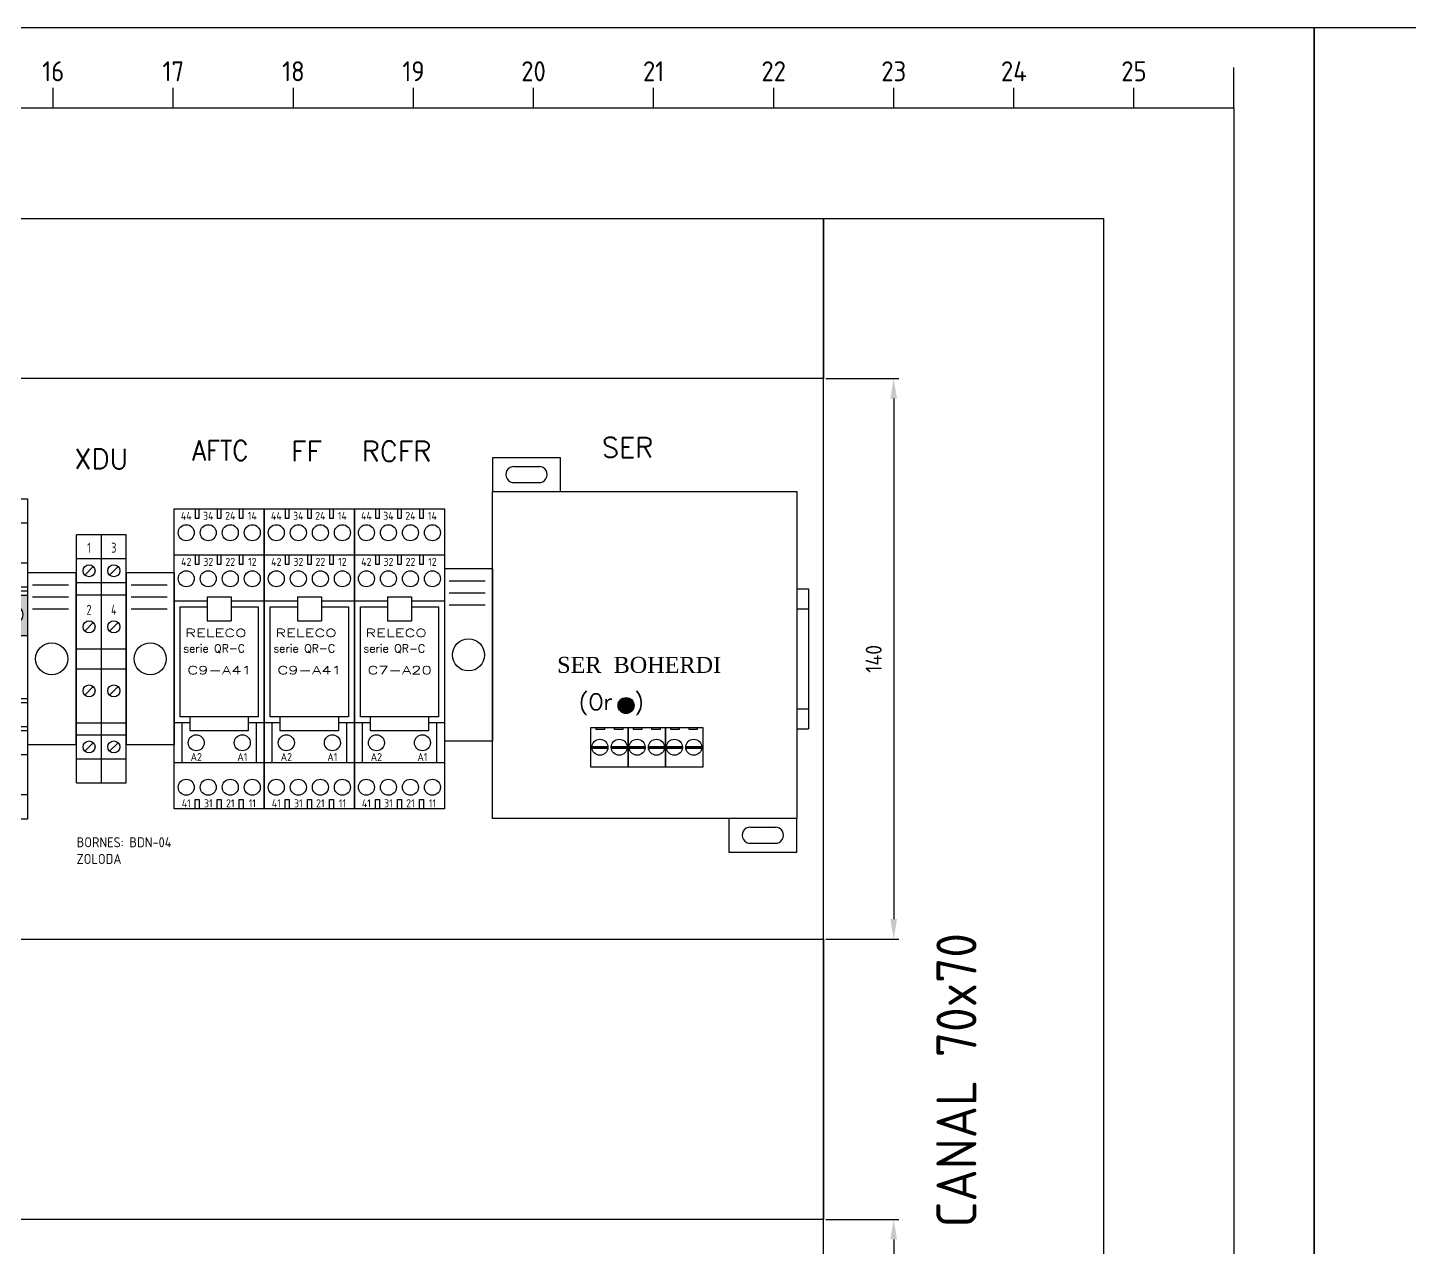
# Model space of a CAD drawing. Header units: millimetres. Extents: x 2272 to 7312, y -3839 to -3184.
# Drawn here: x 2950.8 to 3123.4, y -3694.5 to -3542.2 of the extents above; entities that cross this region are included whole.
import ezdxf
from ezdxf.enums import TextEntityAlignment as Align

# ---------------------------------------------------------------- set-up
doc = ezdxf.new("R2010")
doc.units = ezdxf.units.MM
for name, color, linetype in [('AUXILIAR', 30, 'Continuous'), ('COTAS', 3, 'Continuous'), ('PRINCIPAL', 6, 'Continuous'), ('TEXTO', 3, 'Continuous'), ('TEXTOS', 3, 'Continuous')]:
    doc.layers.add(name, color=color, linetype=linetype)
doc.styles.add('ROMANS', font='isocp3.shx')
doc.styles.get("Standard").update_dxf_attribs({"font": 'arial.ttf'})
doc.styles.add('style1', font='arial.ttf', dxfattribs={"height": 1})
doc.styles.add('style2', font='romab___.ttf', dxfattribs={"height": 1})
doc.styles.add('TXT', font='txt_____.ttf')
doc.dimstyles.new('ISO-25', dxfattribs={"dimtxt": 10, "dimasz": 5, "dimexe": 1.25, "dimexo": 0.625, "dimgap": 3, "dimtad": 1, "dimtxsty": 'ROMANS', "dimcen": 2.5, "dimadec": 0, "dimazin": 0, "dimtfac": 1, "dimtmove": 0, "dimatfit": 3, "dimfxl": 1, "dimarcsym": 0})

# ---------------------------------------------------------------- blocks, each defined once
blk = doc.blocks.new('A3-Funcional')
at = {"color": 1, "linetype": 'Continuous'}
for p, q in [((25, 287), (410, 287)), ((410, 287), (410, 10))]:
    blk.add_line(p, q, dxfattribs=at)
at = {"color": 11}
blk.add_lwpolyline([(0, 0), (0, 297), (420, 297), (420, 0)], close=True, dxfattribs=at)
at = {"layer": 'TEXTOS', "color": 3}
for p, q in [((410, 287), (410, 292)), ((262.5, 287), (262.5, 289.5)), ((277.5, 287), (277.5, 289.5)), ((292.5, 287), (292.5, 289.5)), ((307.5, 287), (307.5, 289.5)), ((322.5, 287), (322.5, 289.5)), ((337.5, 287), (337.5, 289.5)), ((352.5, 287), (352.5, 289.5)), ((367.5, 287), (367.5, 289.5)), ((382.5, 287), (382.5, 289.5)), ((397.5, 287), (397.5, 289.5))]:
    blk.add_line(p, q, dxfattribs=at)
at = {"layer": 'TEXTOS', "color": 3, "style": 'ROMANS'}
for s, p in [('16', (262.5, 290.3)), ('17', (277.5, 290.3)), ('18', (292.5, 290.3)), ('19', (307.5, 290.3)), ('20', (322.5, 290.3)), ('21', (337.5, 290.3)), ('22', (352.5, 290.3)), ('23', (367.5, 290.3)), ('24', (382.5, 290.3)), ('25', (397.5, 290.3))]:
    blk.add_text(s, height=2.5, dxfattribs=at).set_placement(p, align=Align.CENTER)
at = {"layer": 'TEXTOS', "color": 7, "linetype": 'Continuous', "style": 'style2', "width": 0.8}
blk.add_attdef('CLIENTE', (295.02, 31.81), '', height=3.5, dxfattribs=at)
at = {"layer": 'TEXTOS', "color": 7, "style": 'style2'}
blk.add_attdef('NºOBRA', text='', height=4, dxfattribs=at).set_placement((380.19, 28), align=Align.CENTER)
at = {"layer": 'TEXTOS', "style": 'ROMANS'}
for tag, p in [('04/01/01', (204.48, 27.37)), ('NAMEDIB', (224.48, 27.33)), ('FECHREV', (204.48, 20.11)), ('NAMEREV', (224.48, 20.1)), ('FECHAPR', (204.48, 12.61)), ('NAMEAPR', (224.48, 12.6))]:
    blk.add_attdef(tag, text='', height=2, dxfattribs=at).set_placement(p, align=Align.CENTER)
at = {"layer": 'TEXTOS', "color": 7, "linetype": 'Continuous', "style": 'style1'}
for tag, p in [('0/0', (403.7, 28)), ('1088-01MP01', (379.98, 18.5)), ('REVCLIENTE', (403.7, 18.5)), ('1088-01MP01', (379.98, 11.43)), ('REV', (403.7, 11.19))]:
    blk.add_attdef(tag, text='', height=2.5, dxfattribs=at).set_placement(p, align=Align.CENTER)
at = {"layer": 'TEXTOS', "color": 7, "style": 'style1'}
blk.add_attdef('OBRA', (295.02, 26.8), '', height=2.5, dxfattribs=at)
at = {"layer": 'TEXTOS', "color": 7, "style": 'style1', "width": 0.85}
for tag, p in [('DESCRIPCION1', (332.01, 20.37)), ('DESCRIPCION2', (332.01, 16.29)), ('DESCRIPCION3', (332.01, 12.18))]:
    blk.add_attdef(tag, text='', height=2.5, dxfattribs=at).set_placement(p, align=Align.CENTER)
blk = doc.blocks.new('A$C34453063')
h = blk.add_hatch(color=256)
h.dxf.hatch_style = 1
h.set_gradient(color1=(0, 255, 0), one_color=1, tint=1)
edge = h.paths.add_edge_path()
edge.add_arc((-104.46, 14.24), 2, 0, 360)
h = blk.add_hatch(color=256)
h.dxf.hatch_style = 1
h.set_gradient(color1=(91, 91, 91), one_color=1, tint=1)
h.paths.add_polyline_path([(-112.99, 4), (-109.01, 4), (-109.01, 3.63), (-112.99, 3.63)])
h = blk.add_hatch(color=256)
h.dxf.hatch_style = 1
h.set_gradient(color1=(91, 91, 91), one_color=1, tint=1)
h.paths.add_polyline_path([(-108.16, 4), (-104.19, 4), (-104.19, 3.63), (-108.16, 3.63)])
h = blk.add_hatch(color=256)
h.dxf.hatch_style = 1
h.set_gradient(color1=(91, 91, 91), one_color=1, tint=1)
h.paths.add_polyline_path([(-103.68, 4), (-99.7, 4), (-99.7, 3.63), (-103.68, 3.63)])
h = blk.add_hatch(color=256)
h.dxf.hatch_style = 1
h.set_gradient(color1=(91, 91, 91), one_color=1, tint=1)
h.paths.add_polyline_path([(-98.85, 4), (-94.88, 4), (-94.88, 3.63), (-98.85, 3.63)])
h = blk.add_hatch(color=256)
h.dxf.hatch_style = 1
h.set_gradient(color1=(91, 91, 91), one_color=1, tint=1)
h.paths.add_polyline_path([(-94.37, 4), (-90.39, 4), (-90.39, 3.63), (-94.37, 3.63)])
h = blk.add_hatch(color=256)
h.dxf.hatch_style = 1
h.set_gradient(color1=(91, 91, 91), one_color=1, tint=1)
h.paths.add_polyline_path([(-89.54, 4), (-85.57, 4), (-85.57, 3.63), (-89.54, 3.63)])
for p, q in [((-112.99, 4), (-109.01, 4)), ((-112.99, 4), (-112.99, 3.63)), ((-112.99, 3.63), (-109.01, 3.63)), ((-109.01, 4), (-109.01, 3.63)), ((-108.16, 4), (-104.18, 4)), ((-108.16, 3.63), (-104.18, 3.63)), ((-103.68, 4), (-99.7, 4)), ((-103.68, 4), (-103.68, 3.63)), ((-103.68, 3.63), (-99.7, 3.63)), ((-99.7, 4), (-99.7, 3.63)), ((-98.85, 4), (-94.87, 4)), ((-98.85, 3.63), (-94.87, 3.63)), ((-94.37, 4), (-90.39, 4)), ((-94.37, 4), (-94.37, 3.63)), ((-94.37, 3.63), (-90.39, 3.63)), ((-90.39, 4), (-90.39, 3.63)), ((-89.55, 4), (-85.56, 4)), ((-89.55, 3.63), (-85.56, 3.63))]:
    blk.add_line(p, q)
blk.add_circle((-104.46, 14.24), 2)
at = {"layer": 'AUXILIAR'}
for p, q in [((-132.41, 73.9), (-126.09, 73.9)), ((-132.34, 69.9), (-126.02, 69.9)), ((-73.38, -16.15), (-67.06, -16.15)), ((-73.31, -20.15), (-66.99, -20.15))]:
    blk.add_line(p, q, dxfattribs=at)
for points in [[(-137.83, 67.7), (-120.86, 67.7), (-120.86, 76.09), (-137.83, 76.09)], [(-137.83, 67.7), (-61.83, 67.7), (-61.83, -13.95), (-137.83, -13.95)], [(-113.24, 8.78), (-103.93, 8.78), (-103.93, -1.15), (-113.24, -1.15)], [(-111.89, 8.78), (-109.83, 8.78), (-109.83, 8.23), (-111.89, 8.23)], [(-107.34, 8.78), (-105.28, 8.78), (-105.28, 8.23), (-107.34, 8.23)], [(-103.93, 8.78), (-94.62, 8.78), (-94.62, -1.15), (-103.93, -1.15)], [(-102.58, 8.78), (-100.52, 8.78), (-100.52, 8.23), (-102.58, 8.23)], [(-98.04, 8.78), (-95.97, 8.78), (-95.97, 8.23), (-98.04, 8.23)], [(-94.62, 8.78), (-85.31, 8.78), (-85.31, -1.15), (-94.62, -1.15)], [(-93.27, 8.78), (-91.21, 8.78), (-91.21, 8.23), (-93.27, 8.23)], [(-88.73, 8.78), (-86.67, 8.78), (-86.67, 8.23), (-88.73, 8.23)], [(-78.8, -22.35), (-61.83, -22.35), (-61.83, -13.95), (-78.8, -13.95)]]:
    blk.add_lwpolyline(points, close=True, dxfattribs=at)
for centre in [(-111, 3.82), (-106.17, 3.82), (-101.69, 3.82), (-96.86, 3.82), (-92.38, 3.82), (-87.55, 3.82)]:
    blk.add_circle(centre, 2, dxfattribs=at)
for centre, start, end in [((-132.48, 71.9), 87.9786, 274.0291), ((-126.16, 71.9), 265.9709, 92.0214), ((-73.45, -18.15), 87.9786, 274.0291), ((-67.13, -18.15), 265.9709, 92.0214)]:
    blk.add_arc(centre, 2, start, end, dxfattribs=at)
at = {"layer": 'TEXTO', "char_height": 4, "attachment_point": 5}
for s, width, insert in [('{\\fRomantic|b0|i0|c2|p2;SER  BOHERDI}', 71.2328, (-101.19, 24.36)), ('{\\Fromans|c0;(Or  )}', 25.4814, (-108.11, 14.48))]:
    blk.add_mtext_dynamic_manual_height_columns(s, width=width, gutter_width=12.5, heights=[0], dxfattribs=dict(at, insert=insert))
blk = doc.blocks.new('BORNERA DOBLE PISO')
at = {"layer": 'AUXILIAR'}
for p, q in [((-449.2, 1419.79), (-449.2, 1481.79)), ((-443, 1481.79), (-449.2, 1481.79)), ((-443, 1419.79), (-443, 1481.79)), ((-443, 1475.79), (-449.2, 1475.79)), ((-447.17, 1471.73), (-445.04, 1473.85)), ((-443, 1469.79), (-449.2, 1469.79)), ((-449.2, 1466.79), (-443, 1466.79)), ((-447.17, 1457.73), (-445.04, 1459.85)), ((-449.2, 1453.29), (-443, 1453.29)), ((-449.2, 1448.29), (-443, 1448.29)), ((-447.17, 1441.73), (-445.04, 1443.85)), ((-449.2, 1434.79), (-443, 1434.79)), ((-449.2, 1431.79), (-443, 1431.79)), ((-447.17, 1427.73), (-445.04, 1429.85)), ((-449.2, 1425.79), (-443, 1425.79)), ((-449.2, 1419.79), (-443, 1419.79))]:
    blk.add_line(p, q, dxfattribs=at)
for centre in [(-446.1, 1472.79), (-446.1, 1458.79), (-446.1, 1442.79), (-446.1, 1428.79)]:
    blk.add_circle(centre, 1.5, dxfattribs=at)
blk = doc.blocks.new('BORNERA SEPARADOR')
for p, q in [((-649.79, 1388.9), (-661.79, 1388.9)), ((-661.79, 1388.9), (-661.79, 1345.9)), ((-649.79, 1388.9), (-649.79, 1345.9)), ((-660.59, 1385.9), (-651.59, 1385.9)), ((-660.59, 1382.9), (-651.59, 1382.9)), ((-660.59, 1379.9), (-651.59, 1379.9)), ((-649.79, 1345.9), (-661.79, 1345.9))]:
    blk.add_line(p, q)
blk.add_circle((-655.79, 1367.4), 4)
blk = doc.blocks.new('BORNE AMPEROMETRICA')
at = {"layer": 'AUXILIAR'}
h = blk.add_hatch(color=1, dxfattribs=at)
h.set_gradient(color1=(255, 0, 0), color2=(255, 5, 5), one_color=1, tint=0.51)
h.paths.add_polyline_path([(2159.73, -525.86), (2159.73, -535.86), (2166.94, -535.86), (2166.94, -525.86)])
h.paths.add_polyline_path([(2165.73, -530.58, -1), (2161.23, -530.58, -1)], flags=16)
for p, q in [((2156.94, -501.65), (2156.94, -581.65)), ((2156.94, -501.65), (2166.94, -501.65)), ((2156.94, -581.65), (2156.94, -501.65)), ((2166.94, -501.65), (2166.94, -581.65)), ((2156.94, -507.65), (2166.94, -507.65)), ((2160.59, -513.81), (2163.77, -510.63)), ((2158.94, -517.65), (2166.94, -517.65)), ((2158.94, -523.65), (2158.94, -517.65)), ((2158.94, -523.65), (2166.94, -523.65)), ((2158.94, -524.65), (2166.94, -524.65)), ((2158.94, -551.65), (2158.94, -524.65)), ((2166.94, -525.86), (2159.73, -525.86)), ((2159.73, -525.86), (2159.73, -535.86)), ((2161.89, -532.17), (2165.07, -528.99)), ((2159.73, -535.86), (2166.94, -535.86)), ((2166.94, -551.65), (2158.94, -551.65)), ((2166.94, -552.65), (2158.94, -552.65)), ((2158.94, -558.65), (2158.94, -552.65)), ((2166.94, -558.65), (2158.94, -558.65)), ((2166.94, -559.65), (2156.94, -559.65)), ((2166.94, -565.65), (2156.94, -565.65)), ((2160.59, -572.05), (2163.77, -568.86)), ((2166.94, -575.65), (2156.94, -575.65)), ((2166.94, -581.65), (2156.94, -581.65))]:
    blk.add_line(p, q, dxfattribs=at)
for centre, radius in [((2162.18, -512.22), 2.25), ((2162.63, -520.69), 2.2), ((2162.63, -520.69), 2), ((2163.48, -530.58), 2.25), ((2162.63, -555.62), 2.2), ((2162.63, -555.62), 2), ((2162.18, -570.46), 2.25)]:
    blk.add_circle(centre, radius, dxfattribs=at)
blk = doc.blocks.new('*D271')
at = {"layer": 'COTAS', "color": 0, "lineweight": -2, "transparency": 16777216}
for p, q in [((3309.15, -636.27), (3327.34, -636.27)), ((3326.09, -641.27), (3326.09, -771.27)), ((3309.15, -776.27), (3327.34, -776.27))]:
    blk.add_line(p, q, dxfattribs=at)
at = {"layer": 'COTAS', "color": 0, "transparency": 16777216}
for points in [[(3325.25, -641.27), (3326.92, -641.27), (3326.09, -636.27)], [(3325.25, -771.27), (3326.92, -771.27), (3326.09, -776.27)]]:
    blk.add_solid(points, dxfattribs=at)
at = {"layer": 'Defpoints', "color": 0, "transparency": 16777216}
for p in [(3308.52, -636.27), (3308.52, -776.27), (3326.09, -776.27)]:
    blk.add_point(p, dxfattribs=at)
at = {"layer": 'COTAS', "color": 0, "transparency": 16777216, "insert": (3321.09, -706.27), "char_height": 4, "attachment_point": 5, "rotation": 90, "style": 'ROMANS'}
blk.add_mtext('140', dxfattribs=at)
blk = doc.blocks.new('releco C9A41')
at = {"layer": 'AUXILIAR'}
for p, q in [((-11.25, -37.5), (-11.25, 37.5)), ((-11.25, 37.5), (11.25, 37.5)), ((-6, 37.5), (-6, 35.12)), ((-6, 35.12), (-5, 35.12)), ((-5, 35.12), (-5, 37.5)), ((-0.5, 37.5), (-0.5, 35.12)), ((-0.5, 35.12), (0.5, 35.12)), ((0.5, 35.12), (0.5, 37.5)), ((5, 37.5), (5, 35.12)), ((5, 35.12), (6, 35.12)), ((6, 35.12), (6, 37.5)), ((11.25, 37.5), (11.25, -37.5)), ((-11.25, 26), (11.25, 26)), ((-6, 26), (-6, 23.62)), ((-5, 23.62), (-5, 26)), ((-0.5, 26), (-0.5, 23.62)), ((0.5, 23.62), (0.5, 26)), ((5, 26), (5, 23.62)), ((6, 23.62), (6, 26)), ((-6, 23.62), (-5, 23.62)), ((-0.5, 23.62), (0.5, 23.62)), ((5, 23.62), (6, 23.62)), ((-11.25, 14.5), (-3, 14.5)), ((-3, 15.5), (-3, 9.5)), ((-3, 15.5), (3, 15.5)), ((3, 15.5), (3, 9.5)), ((3, 14.5), (11.25, 14.5)), ((-9.75, -14.5), (-9.75, 13)), ((-9.75, 13), (-3, 13)), ((3, 13), (9.75, 13)), ((9.75, 13), (9.75, -14.5)), ((-3, 9.5), (3, 9.5)), ((-7.25, -16), (-11.25, -16)), ((9.75, -14.5), (-9.75, -14.5)), ((-9.25, -26), (-9.25, -16)), ((-7.25, -18), (-7.25, -14.5)), ((7.25, -14.5), (7.25, -18)), ((11.25, -16), (7.25, -16)), ((9.25, -16), (9.25, -26)), ((7.25, -18), (-7.25, -18)), ((11.25, -26), (-11.25, -26)), ((11.25, -37.5), (-11.25, -37.5)), ((-6, -35.12), (-5, -35.12)), ((-6, -37.5), (-6, -35.12)), ((-5, -35.12), (-5, -37.5)), ((-0.5, -35.12), (0.5, -35.12)), ((-0.5, -37.5), (-0.5, -35.12)), ((0.5, -35.12), (0.5, -37.5)), ((5, -35.12), (6, -35.12)), ((5, -37.5), (5, -35.12)), ((6, -35.12), (6, -37.5))]:
    blk.add_line(p, q, dxfattribs=at)
for centre in [(-8.25, 31.5), (-2.75, 31.5), (2.75, 31.5), (8.25, 31.5), (-8.25, 20.01), (-2.75, 20.01), (2.75, 20.01), (8.25, 20.01), (-5.75, -20.97), (5.75, -20.97), (-8.25, -32.08), (-2.75, -32.08), (2.75, -32.08), (8.25, -32.08)]:
    blk.add_circle(centre, 2, dxfattribs=at)
at = {"color": 3, "style": 'TXT', "width": 1.5}
for s, p in [('RELECO', (-8.5, 5.46)), ('C9-A41', (-7.97, -3.83))]:
    blk.add_text(s, height=2, dxfattribs=at).set_placement(p)
at = {"color": 3, "style": 'TXT'}
blk.add_text('serie QR-C', height=2, dxfattribs=at).set_placement((-9, 1.6))
at = {"layer": 'TEXTOS', "style": 'ROMANS'}
for s, p in [('44', (-8.25, 35.72)), ('34', (-2.75, 35.72)), ('24', (2.75, 35.72)), ('14', (8.25, 35.72)), ('42', (-8.25, 24.22)), ('32', (-2.75, 24.22)), ('22', (2.75, 24.22)), ('12', (8.25, 24.22)), ('A2', (-5.75, -24.54)), ('A1', (5.75, -24.54)), ('41', (-8.25, -36.08)), ('31', (-2.75, -36.08)), ('21', (2.75, -36.08)), ('11', (8.25, -36.08))]:
    blk.add_text(s, height=2, dxfattribs=at).set_placement(p, align=Align.MIDDLE)
blk = doc.blocks.new('*D273')
at = {"layer": 'COTAS', "color": 0, "lineweight": -2, "transparency": 16777216}
for p, q in [((3309.15, -846.27), (3327.34, -846.27)), ((3326.09, -851.27), (3326.09, -981.27)), ((3309.15, -986.27), (3327.34, -986.27))]:
    blk.add_line(p, q, dxfattribs=at)
at = {"layer": 'COTAS', "color": 0, "transparency": 16777216}
for points in [[(3325.25, -851.27), (3326.92, -851.27), (3326.09, -846.27)], [(3325.25, -981.27), (3326.92, -981.27), (3326.09, -986.27)]]:
    blk.add_solid(points, dxfattribs=at)
at = {"layer": 'Defpoints', "color": 0, "transparency": 16777216}
for p in [(3308.52, -846.27), (3308.52, -986.27), (3326.09, -986.27)]:
    blk.add_point(p, dxfattribs=at)
at = {"layer": 'COTAS', "color": 0, "transparency": 16777216, "insert": (3321.09, -916.27), "char_height": 4, "attachment_point": 5, "rotation": 90, "style": 'ROMANS'}
blk.add_mtext('140', dxfattribs=at)
blk = doc.blocks.new('A$C24A666E3')
for points in [[(-76.144, -60.907), (613.856, -60.907), (613.856, -490.907), (-76.144, -490.907)], [(-6.144, -60.907), (543.856, -60.907), (543.856, -100.907), (-6.144, -100.907)], [(543.856, -60.907), (613.856, -60.907), (613.856, -490.907), (543.856, -490.907)], [(-6.144, -240.907), (543.856, -240.907), (543.856, -310.907), (-6.144, -310.907)]]:
    blk.add_lwpolyline(points, close=True)
at = {"layer": 'AUXILIAR'}
for p, q in [((426.679, -208.407), (426.679, -133.407)), ((426.679, -133.407), (449.179, -133.407)), ((431.929, -133.407), (431.929, -135.789)), ((432.929, -135.789), (432.929, -133.407)), ((437.429, -133.407), (437.429, -135.789)), ((438.429, -135.789), (438.429, -133.407)), ((442.929, -133.407), (442.929, -135.789)), ((443.929, -135.789), (443.929, -133.407)), ((449.179, -133.407), (449.179, -208.407)), ((431.929, -135.789), (432.929, -135.789)), ((437.429, -135.789), (438.429, -135.789)), ((442.929, -135.789), (443.929, -135.789)), ((426.679, -144.907), (449.179, -144.907)), ((431.929, -144.907), (431.929, -147.289)), ((432.929, -147.289), (432.929, -144.907)), ((437.429, -144.907), (437.429, -147.289)), ((438.429, -147.289), (438.429, -144.907)), ((442.929, -144.907), (442.929, -147.289)), ((443.929, -147.289), (443.929, -144.907)), ((431.929, -147.289), (432.929, -147.289)), ((437.429, -147.289), (438.429, -147.289)), ((442.929, -147.289), (443.929, -147.289)), ((537.179, -153.407), (540.14, -153.407)), ((540.14, -153.407), (540.14, -188.407)), ((426.679, -156.407), (434.929, -156.407)), ((428.179, -185.407), (428.179, -157.907)), ((428.179, -157.907), (434.929, -157.907)), ((434.929, -155.407), (434.929, -161.407)), ((434.929, -155.407), (440.929, -155.407)), ((440.929, -155.407), (440.929, -161.407)), ((440.929, -156.407), (449.179, -156.407)), ((440.929, -157.907), (447.679, -157.907)), ((447.679, -157.907), (447.679, -185.407)), ((537.179, -158.407), (540.14, -158.407)), ((434.929, -161.407), (440.929, -161.407)), ((447.679, -185.407), (428.179, -185.407)), ((430.679, -188.907), (430.679, -185.407)), ((445.179, -185.407), (445.179, -188.907)), ((537.179, -183.407), (540.14, -183.407)), ((430.679, -186.907), (426.679, -186.907)), ((428.679, -196.907), (428.679, -186.907)), ((445.179, -188.907), (430.679, -188.907)), ((449.179, -186.907), (445.179, -186.907)), ((447.179, -186.907), (447.179, -196.907)), ((537.179, -188.407), (540.14, -188.407)), ((449.179, -196.907), (426.679, -196.907)), ((431.929, -206.025), (432.929, -206.025)), ((431.929, -208.407), (431.929, -206.025)), ((432.929, -206.025), (432.929, -208.407)), ((437.429, -206.025), (438.429, -206.025)), ((437.429, -208.407), (437.429, -206.025)), ((438.429, -206.025), (438.429, -208.407)), ((442.929, -206.025), (443.929, -206.025)), ((442.929, -208.407), (442.929, -206.025)), ((443.929, -206.025), (443.929, -208.407)), ((449.179, -208.407), (426.679, -208.407))]:
    blk.add_line(p, q, dxfattribs=at)
for centre in [(429.679, -139.407), (435.179, -139.407), (440.679, -139.407), (446.179, -139.407), (429.679, -150.898), (435.179, -150.898), (440.679, -150.898), (446.179, -150.898), (432.179, -191.878), (443.679, -191.878), (429.679, -202.984), (435.179, -202.984), (440.679, -202.984), (446.179, -202.984)]:
    blk.add_circle(centre, 2, dxfattribs=at)
for name, p in [('A$C34453063', (599.012, -196.807)), ('BORNERA DOBLE PISO', (806.484, -1621.701)), ('BORNERA DOBLE PISO', (812.684, -1621.701)), ('BORNERA SEPARADOR', (1110.968, -1537.333)), ('BORNERA SEPARADOR', (1006.84, -1538.306)), ('BORNERA SEPARADOR', (1031.468, -1538.306))]:
    blk.add_blockref(name, p)
blk.add_blockref('BORNE AMPEROMETRICA', (-1821.892, 370.74), dxfattribs=at)
at = {"layer": 'PRINCIPAL'}
for p in [(392.929, -170.907), (415.429, -170.907)]:
    blk.add_blockref('releco C9A41', p, dxfattribs=at)
at = {"color": 3, "style": 'TXT', "width": 1.5}
for s, p in [('RELECO', (429.429, -165.448)), ('C7-A20', (429.957, -174.74))]:
    blk.add_text(s, height=2, dxfattribs=at).set_placement(p)
at = {"color": 3, "style": 'TXT'}
blk.add_text('serie QR-C', height=2, dxfattribs=at).set_placement((428.929, -169.309))
at = {"layer": 'TEXTO', "style": 'ROMANS', "width": 0.8}
for s, p in [('1', (360.379, -144.407)), ('3', (366.579, -144.407)), ('2', (360.379, -159.907)), ('4', (366.579, -159.907))]:
    blk.add_text(s, height=2.5, dxfattribs=at).set_placement(p, align=Align.CENTER)
at = {"layer": 'TEXTO', "char_height": 5, "attachment_point": 5}
for s, insert in [('{\\Fromans|c0;\\W0.9;AFTC}', (393.194, -118.883)), ('{\\Fromans|c0;FF}', (414.706, -119.072)), ('{\\Fromans|c0;RCFR}', (437.206, -119.072)), ('{\\Fromans|c0;SER}', (494.915, -118.099)), ('{\\Fromans|c0;XDU}', (363.479, -120.975))]:
    blk.add_mtext_dynamic_manual_height_columns(s, width=25.48141, gutter_width=12.5, heights=[0], dxfattribs=dict(at, insert=insert))
at = {"layer": 'TEXTO', "insert": (357.279, -215.467), "char_height": 2.5, "attachment_point": 1, "style": 'ROMANS'}
blk.add_mtext_dynamic_manual_height_columns('BORNES: BDN-04\\PZOLODA', width=28.12959, gutter_width=10, heights=[0], dxfattribs=at)
at = {"layer": 'TEXTOS', "style": 'ROMANS'}
for s, p in [('44', (429.681, -135.188)), ('34', (435.18, -135.188)), ('24', (440.68, -135.188)), ('14', (446.18, -135.188)), ('42', (429.681, -146.688)), ('32', (435.18, -146.688)), ('22', (440.68, -146.688)), ('12', (446.18, -146.688)), ('A2', (432.181, -195.446)), ('A1', (443.68, -195.446)), ('41', (429.681, -206.982)), ('31', (435.18, -206.982)), ('21', (440.68, -206.982)), ('11', (446.18, -206.982))]:
    blk.add_text(s, height=2, dxfattribs=at).set_placement(p, align=Align.MIDDLE)
blk.add_text('CANAL 70x70', height=10, rotation=90, dxfattribs=at).set_placement((582.102, -276.155), align=Align.CENTER)
at = {"layer": 'COTAS'}
for base, p1, p2, picture, middle in [((561.421, -240.907), (543.856, -100.907), (543.856, -240.907), '*D271', (556.421, -170.907)), ((561.421, -450.907), (543.856, -310.907), (543.856, -450.907), '*D273', (556.421, -380.907))]:
    dim = blk.add_linear_dim(base=base, p1=p1, p2=p2, angle=90, dimstyle='ISO-25', override={"dimtxt": 4}, dxfattribs=at)
    dim.commit()
    dim.dimension.update_dxf_attribs({"geometry": picture, "text_midpoint": middle, "insert": (-2764.666, 535.363)})

msp = doc.modelspace()

# ---------------------------------------------------------------- block references
for p in [(2691.5, -3839.17), (3111.5, -3839.17)]:
    msp.add_blockref('A3-Funcional', p)
at = {"xscale": 0.5, "yscale": 0.5, "zscale": 0.5}
msp.add_blockref('A$C24A666E3', (2778.28, -3535.54), dxfattribs=at)

doc.saveas('drawing.dxf')
